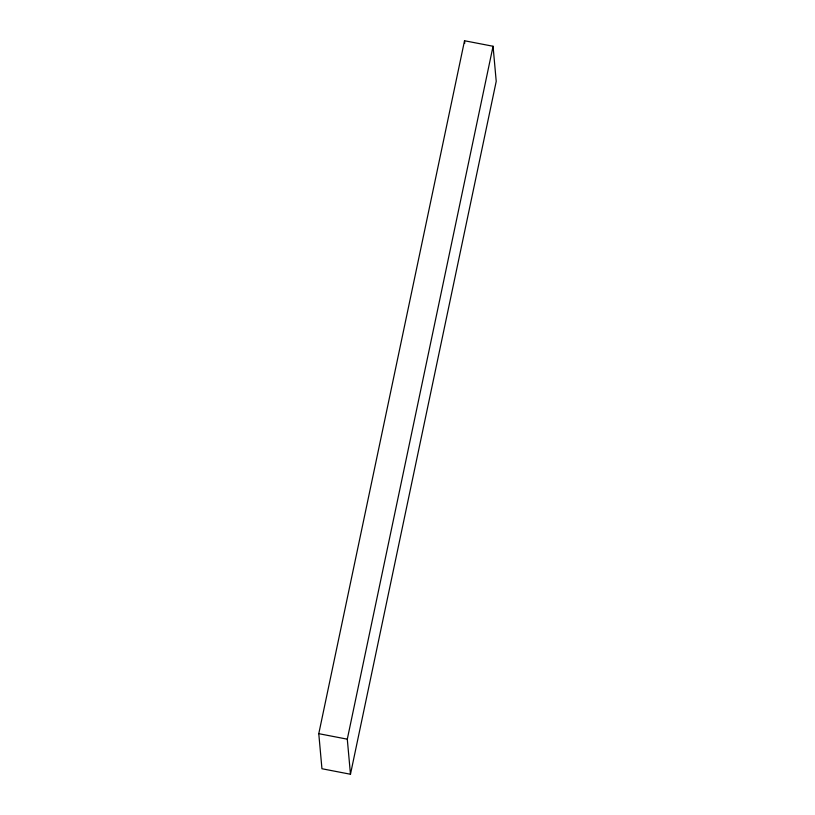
<?xml version="1.0" encoding="UTF-8"?>
<svg xmlns="http://www.w3.org/2000/svg" width="815" height="815" viewBox="0 0 815 815"><rect width="100%" height="100%" fill="white"/><g stroke="black" fill="none" stroke-linecap="round" stroke-linejoin="round"><path stroke-width="1.22" d="M318.777 733.673L464.53 40.75L493.055 46.261L496.223 81.327L350.47 774.25L321.945 768.739L318.777 733.673L347.292 739.174L350.47 774.25M347.292 739.174L493.055 46.261M464.53 40.75L464.754 43.256"/></g></svg>
